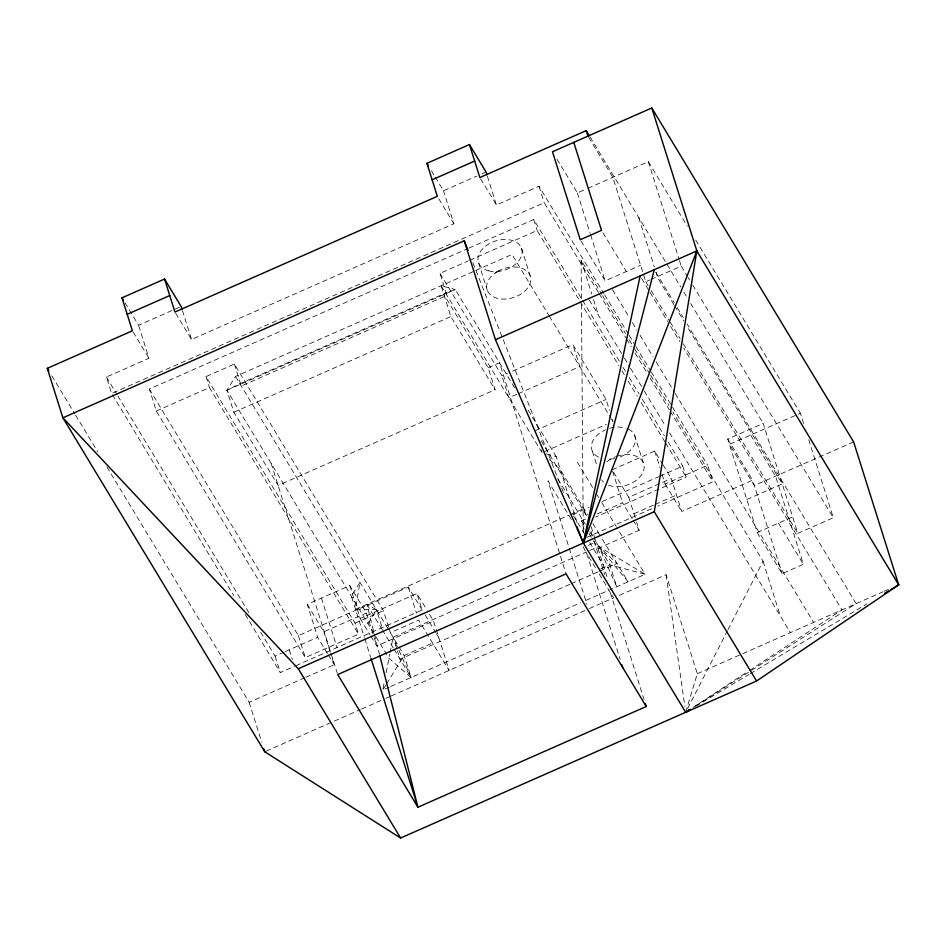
<?xml version="1.0" encoding="UTF-8"?>
<svg xmlns="http://www.w3.org/2000/svg" width="946" height="946" viewBox="0 0 946 946"><rect width="100%" height="100%" fill="white"/><g stroke="black" fill="none" stroke-linecap="round" stroke-linejoin="round"><path stroke-width="0.71" stroke-dasharray="4.73 3.55" d="M393.252 647.963L383.449 631.751L376.52 609.756L355.519 609.307L359.929 582.31L351.356 596.11L364.364 637.379M383.024 688.57L384.431 681.368M386.134 672.724L389.787 654.1M390.059 652.693L393.11 637.202L585.988 552.133L597.044 570.426M685.673 712.291L697.308 673.694L666.114 574.73L617.679 596.098M687.695 708.353L727.391 630.84M728.065 629.528L763.055 561.215L672.854 411.971M514.612 387.742L455.263 289.535L445.566 293.059L443.911 294.537L488.148 367.734L495.089 389.728L278.1 485.428L233.863 412.243L226.922 390.249L235.495 376.449L474.585 270.994M367.947 623.556L376.52 609.756L366.859 604.305L374.048 632.886M385.802 685.081L382.74 690.001L389.492 687.033M386.559 683.84L404.167 655.507L432.535 642.996M693.063 707.454L748.44 671.163M749.67 670.359L841.975 609.886L683.698 348.033M695.629 705.953L856.154 603.631L687.174 324.076M695.818 706.224L749.078 674.368M750.344 673.611L866.997 603.832M495.314 272.968L500.777 269.882M373.954 633.489L226.922 390.249L239.917 383.769L445.566 293.059M853.635 441.924L754.293 485.511L729.413 444.348L800.387 413.26L804.337 425.795M125.014 302.803L138.589 325.258L181.135 306.492M435.207 177.044L443.497 190.773L476.737 176.11M482.058 173.757L486.043 172.006M598.38 292.361L544.198 202.716L111.64 393.501L106.437 377.016L148.983 358.25L138.589 325.258M175.696 313.28L191.53 339.484L453.903 223.753L443.497 190.773M480.615 178.782L496.449 204.986L538.995 186.22L603.867 293.556M557.028 159.247L577.391 192.937L586.579 188.881M587.892 188.301L648.306 161.66L687.281 226.141M388.605 627.139L383.414 610.643L234.371 364.068L206.003 376.579L355.046 623.154L358.51 634.151L305.322 657.6L156.291 411.025L149.35 389.043L467.62 248.656M468.968 248.065L533.698 219.519L581.849 299.173M234.371 364.068L241.301 386.051L446.95 295.353L440.008 273.359L468.341 260.86M469.701 260.268L537.162 230.505L579.2 300.059M156.291 411.025L209.468 387.564L358.51 634.151M475.921 270.402L512.046 254.462L548.585 314.912M226.922 390.249L455.263 289.535L441.143 285.739L450.84 316.532L495.089 389.728M233.863 412.243L450.84 316.532M580.986 240.97L605.121 280.891L640.584 265.258M588.708 137.371L612.842 177.292L645.775 281.742L649.725 280.016M651.037 279.437L681.238 266.11L687.352 276.22M488.148 367.734L499.5 362.732L566.063 573.844M440.008 273.359L501.948 375.834L507.304 373.469M512.649 371.116L572.862 344.557L606.043 399.449L609.508 410.446M516.906 394.281L508.889 397.828L501.948 375.834M518.254 393.69L579.792 366.551L572.862 344.557M535.129 430.726L606.043 399.449M544.742 451.538L606.291 424.399M327.458 653.52L317.655 637.308L307.261 604.317L349.807 585.55L366.398 612.996L373.765 636.362M612.168 469.831L654.715 451.053L662.259 463.54M750.746 435.16L775.625 476.335L803.367 564.289L782.094 573.678L757.202 532.503L727.734 439.039L763.197 423.406L797.856 533.355L833.32 517.722L808.286 438.329M355.519 609.307L569.019 515.132M570.367 514.541L583.848 508.593L586.508 517.013M149.35 389.043L298.392 635.617L408.305 587.135L424.399 613.753M572.815 514.577L588.909 507.482M602.306 501.569L658.605 476.737M659.941 476.145L682.728 466.094L686.205 477.091L595.803 516.965M307.261 604.317L323.851 631.762L366.398 612.996M613.682 472.326L628.759 497.277L671.305 478.51L681.711 511.49L752.626 480.213L782.094 573.678M260.611 632.082L275.109 656.075L284.131 652.09M285.42 651.522L317.655 637.308M349.807 585.55L360.201 618.542L416.926 593.52L426.741 609.732M584.049 529.192L581.447 520.95L586.757 518.609M597.364 513.926L622.574 502.811L632.377 519.035M662.082 474.419L665.121 484.045L707.667 465.278L712.87 481.774L657.813 506.051M355.046 623.154L383.414 610.643M633.962 513.761L653.911 504.975M655.235 504.384L676.508 494.995M245.191 614.462L280.312 672.559L294.49 666.303M295.826 665.724L422.129 610.004L416.926 593.52M586.65 537.446L652.444 508.428M389.043 628.511L390.343 632.626L418.711 620.115L449.125 670.442L433.516 620.966L427.486 610.986M588.329 545.31L595.98 541.928L595.117 539.173M589.819 550.442L598.747 546.504L645.113 574.281L610.028 589.76M106.933 466.993L249.153 702.287L304.529 677.856M305.877 677.265L334.245 664.754L330.781 653.757M370.761 636.008L376.792 645.988L433.516 620.966M593.509 540.911L598.038 548.396L639.165 530.257L636.563 522.015M746.808 499.512L782.259 483.879L686.843 326.003M600.876 568.747L609.815 564.797L645.113 574.281L616.946 527.691M569.859 584.297L400.04 659.196L397.438 650.954M571.207 583.694L598.156 571.81M599.504 571.218L617.029 563.485L598.747 546.504L616.745 586.792L609.815 564.797L594.466 539.409M390.84 686.429L580.454 602.803M585.834 600.426L608.68 590.351M757.202 532.503L792.665 516.859M266.098 751.171L360.308 709.618M361.644 709.027L384.525 698.928M385.873 698.337L389.906 696.563M391.254 695.96L588.01 609.177M589.37 608.585L613.635 597.884L597.801 571.68M697.308 673.694L882.748 591.9M884.072 591.309L890.718 588.377M546.303 453.855L556.189 456.516L577.604 524.451M549.591 459.709L560.339 469.701L587.62 514.825M598.747 546.504L628.085 581.79L601.195 537.293M695.677 240.048L800.387 413.26M688.109 277.485L689.646 280.016M692.697 285.077L833.32 517.722M590.032 136.922L680.753 287.005M683.804 292.054L686.855 297.103M690.675 303.43L763.197 423.406M655.826 272.212L674.179 302.566M677.241 307.627L683.355 317.75M673.859 304.541L657.825 278.018L656.051 272.377M674.628 305.806L683.781 320.954M645.775 281.742L648.069 285.538M651.132 290.599L669.472 320.942M670.229 322.208L680.174 338.644M683.225 343.705L797.856 533.355M641.648 278.467L649.299 291.108M650.056 292.373L667.64 321.474M670.702 326.536L679.878 341.707M603.016 232.834L626.394 271.514M727.734 439.039L752.626 480.213M778.475 523.114L803.367 564.289M612.523 289.713L629.338 317.537M632.401 322.598L636.989 330.189M640.04 335.251L653.047 356.748M656.098 361.81L674.451 392.176M675.219 393.441L813.607 622.397M604.636 294.809L628.298 333.962M629.055 335.215L635.156 345.325M635.925 346.579L650.422 370.572M651.191 371.837L671.802 405.929M672.559 407.194L707.667 465.278M581.423 298.498L581.116 260.197L601.751 294.348M602.519 295.613L625.46 333.548M629.279 339.874L633.867 347.466M634.624 348.731L649.914 374.025M650.682 375.29L669.035 405.645M599.149 293.627L625.862 337.828M626.619 339.082L631.207 346.662M635.014 352.976L646.473 371.92M650.28 378.234L669.366 409.795M670.123 411.061L712.87 481.774M589.204 299.882L623.674 356.902M624.443 358.167L629.788 367.024M630.556 368.29L643.552 389.787M644.321 391.053L665.724 426.469M669.543 432.795L790.348 632.649M582.606 300.438L619.299 361.135M623.118 367.462L625.412 371.258M629.232 377.572L639.165 394.021M642.228 399.07L664.388 435.739M668.207 442.066L682.728 466.094M579.957 301.325L618.944 365.806M621.995 370.867L624.289 374.663M628.109 380.99L637.285 396.161M641.104 402.476L664.802 441.676M665.558 442.941L686.205 477.091M663.016 464.782L671.305 478.51M665.121 484.045L681.711 511.49M549.342 316.177L610.714 417.694M611.471 418.948L612.973 421.443L612.109 418.7M431.435 170.8L434.451 175.802M438.826 198.802L453.903 223.753M633.134 520.276L639.165 530.257M577.367 462.204L593.343 488.644M597.151 494.947L598.676 497.466M601.715 502.503L616.189 526.425M528.223 410.245L556.189 456.516M592.894 523.564L600.438 536.039M541.207 440.777L586.768 516.161M441.143 285.739L541.313 451.467M558.01 479.102L585.349 524.332M589.914 531.877L593.71 538.156M581.447 520.95L585.219 527.194M588.991 533.426L592.752 539.669M573.548 515.771L584.462 533.828M589.665 542.436L603.241 564.892M571.337 519.46L547.959 480.781L586.91 604.305M585.29 550.986L582.358 544.813M425.144 614.995L435.704 632.46M436.461 633.714L438.719 637.45M235.495 376.449L388.889 630.225M390.343 632.626L398.266 645.74M399.011 646.969L404.167 655.507L411.096 677.49L388.96 658.321L374.699 634.731M366.859 604.305L381.948 629.256M394.009 649.216L411.096 677.49L397.911 647.951M360.201 618.542L370.004 634.754M133.15 332.046L148.983 358.25M328.215 654.774L334.245 664.754M106.437 377.016L117.127 394.695M117.883 395.948L249.921 614.403M112.397 394.766L233.733 595.507M51.888 375.917L74.829 413.875M75.585 415.14L97.757 451.821M397.308 646.603L393.11 637.202L397.013 649.571M472.917 262.763L502.693 338.325M503.237 339.697L561.167 486.705M561.711 488.077L564.419 494.947M648.306 161.66L679.039 259.145M679.476 260.54L681.238 266.11M763.055 561.215L780.391 616.189M638.763 217.545L654.277 266.737M577.391 192.937L590.15 233.426M590.6 234.821L605.121 280.891M654.715 451.053L659.918 467.549M581.116 260.197L591.782 294.029M593.556 299.669L598.451 315.172M634.494 434.959L643.162 462.452M538.995 186.22L544.198 202.716M628.759 497.277L636.126 520.643M533.698 219.519L537.162 230.505M612.606 471.203L622.574 502.811M592.362 451.254L597.139 466.366M521.494 248.278L530.162 275.771M487.344 176.122L496.449 204.986M591.215 526.804L594.679 537.801M598.038 548.396L607.568 578.633M590.931 531.049L592.255 535.259M594.029 540.875L604.648 574.565M610.407 592.811L644.037 699.484M586.898 553.93L620.091 659.196M541.195 449.977L542.07 452.72M478.629 262.811L487.296 290.292M408.305 587.135L416.536 613.245M374.19 637.734L376.792 645.988M364.813 638.787L370.56 657.032M321.439 598.061L337.036 647.537M271.171 463.445L330.662 652.137M331.1 653.544L337.284 673.15M323.851 631.762L330.343 652.385M298.392 635.617L305.322 657.6M206.003 376.579L209.468 387.564M182.436 310.619L191.53 339.484M289.287 649.819L292.326 659.433M275.109 656.075L280.312 672.559M249.153 702.287L261.723 742.137M374.415 634.305L379.441 654.313M666.114 574.73L684.857 706.496M581.471 304.387L583.28 532.716M616.887 456.244A22.633 15.266 -17.5 0 1 643.635 470.469A22.633 15.266 -17.5 0 1 608.243 485.062M603.453 482.046A22.633 15.266 -17.5 0 1 601.691 479.906M606.859 461.778A22.633 15.266 -17.5 0 1 615.503 456.741M628.38 429.129A22.633 15.266 -17.5 0 1 620.032 456.965M614.356 458.597A22.633 15.266 -17.5 0 1 608.609 459.177M598.487 457.084A22.633 15.266 -17.5 0 1 605.475 429.815M609.638 428.302A22.633 15.266 -17.5 0 1 626.122 428.207M498.093 271.064L493.445 274.245A22.633 15.266 -17.5 0 0 498.991 298.688A22.633 15.266 -17.5 0 0 530.671 281.104A22.633 15.266 -17.5 0 0 503.461 268.699L498.093 271.064M488.633 270.816A22.633 15.266 -17.5 0 0 522.133 252.239A22.633 15.266 -17.5 0 0 489.425 243.571A22.633 15.266 -17.5 0 0 488.633 270.816"/><path stroke-width="1.42" d="M651.782 107.974L853.635 441.924L898.7 584.865L756.587 681.014L654.277 511.751L696.847 250.915L651.782 107.974L552.499 151.762L580.241 239.716L601.514 230.339L573.773 142.373M690.746 709.264L685.673 712.291L583.363 543.028L640.123 275.936M181.999 309.247L181.135 306.492L164.545 279.046L121.999 297.813L132.393 330.793L47.3 368.325L62.897 417.813L464.261 240.781L495.456 339.732L583.363 543.028L654.301 269.681M576.871 526.544L583.363 543.028L696.847 250.915L898.7 584.865L891.097 589.417M884.747 593.201L888.554 590.931M164.545 279.046L174.939 312.026L437.312 196.307L426.906 163.315L469.453 144.549L486.043 172.006L486.918 174.75M127.19 314.309L169.736 295.542M432.109 179.811L474.656 161.045M589.275 135.656L586.224 130.619L479.859 177.541L469.453 144.549M495.456 339.732L696.847 250.915M756.587 681.014L400.607 838.026L264.75 751.763L62.897 417.813L298.297 668.763L654.277 511.751M896.039 586.035L898.7 584.865M646.248 706.508L417.919 807.222L337.722 674.557L566.063 573.844L646.248 706.508L645.361 703.694M426.906 163.315L428.42 165.81M121.999 297.813L123.5 300.308M298.297 668.763L400.607 838.026M47.3 368.325L48.825 370.856M464.261 240.781L468.045 250.394M586.224 130.619L587.963 136.118M621.865 664.813L622.752 667.616M370.998 658.428L417.919 807.222L379.807 655.744M263.887 749.019L264.75 751.763M583.339 540.083L583.363 543.028M689.362 709.878L685.673 712.291L689.409 709.914"/></g></svg>
